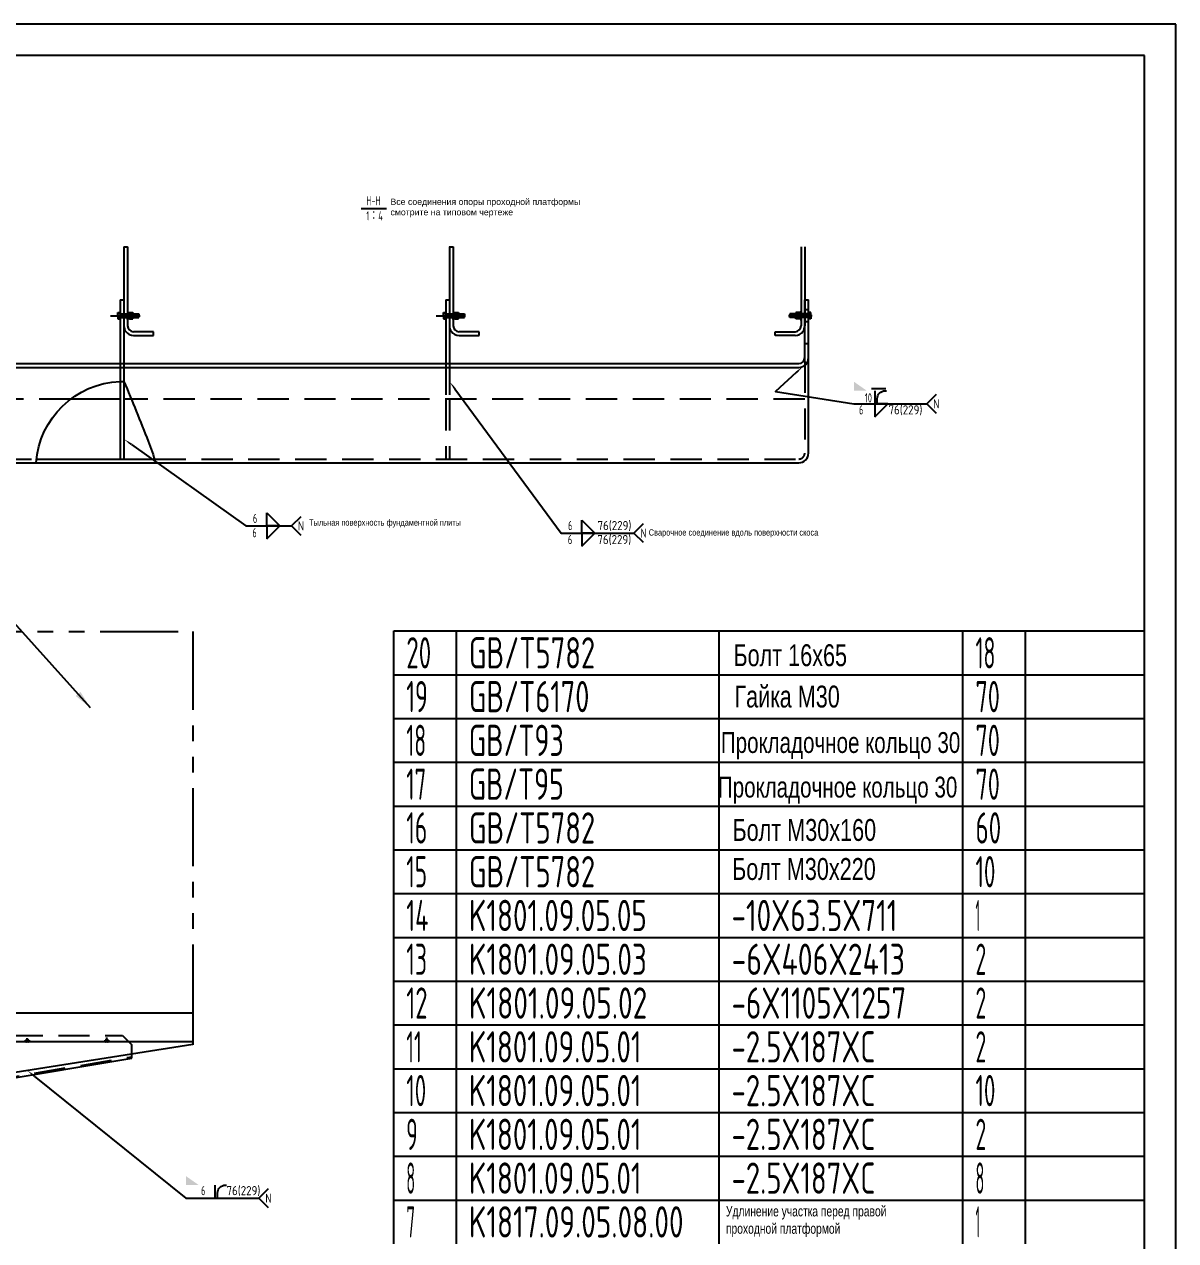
# Model space of a CAD drawing. Header units: millimetres. Extents: x 0 to 25200, y -685 to 17820.
# Drawn here: x 14156 to 25200, y 6150 to 17820 of the extents above; entities that cross this region are included whole.
import ezdxf
from ezdxf.enums import TextEntityAlignment as Align

# ---------------------------------------------------------------- set-up
doc = ezdxf.new("R2010")
doc.units = ezdxf.units.MM
doc.header["$LTSCALE"] = 600
for name, pattern in [('F', [0.75, 0.5, -0.25]), ('G', [2, 1.25, -0.25, 0.25, -0.25]), ('K', [2.5, 1.25, -0.25, 0.25, -0.25, 0.25, -0.25])]:
    doc.linetypes.add(name, pattern=pattern)
for name, color, linetype in [('01', 7, 'Continuous'), ('02', 1, 'Continuous'), ('04', 2, 'F'), ('05', 4, 'G'), ('07', 6, 'K'), ('11', 3, 'Continuous'), ('13', 3, 'Continuous')]:
    doc.layers.add(name, color=color, linetype=linetype)
doc.styles.get("Standard").update_dxf_attribs({"font": 'isocp', "width": 0.707, "bigfont": 'intecad.shx'})
doc.dimstyles.new('INTE', dxfattribs={"dimscale": 60, "dimtxt": 3.5, "dimasz": 3, "dimexe": 3, "dimexo": 0, "dimgap": 1, "dimtad": 1, "dimdec": 3, "dimdsep": 46, "dimtxsty": 'Standard', "dimcen": 0, "dimclrd": 1, "dimclre": 1, "dimclrt": 3, "dimaunit": 1, "dimadec": 0, "dimazin": 0, "dimtfac": 1, "dimtmove": 0, "dimatfit": 0, "dimfxl": 1, "dimarcsym": 0})

# ---------------------------------------------------------------- blocks, each defined once
blk = doc.blocks.new('*U2')
at = {"layer": '01'}
for p, q in [((-10.8, 0), (-10.8, 10)), ((-10.8, 10), (0, 10)), ((-10.8, 6), (0, 6)), ((0, 10), (0, 0)), ((0, -10), (0, 0)), ((-10.8, 0), (-10.8, -10)), ((-10.8, -6), (0, -6)), ((-10.8, -10), (0, -10))]:
    blk.add_line(p, q, dxfattribs=at)
at = {"layer": '05'}
blk.add_line((-11.9, 0), (1.1, 0), dxfattribs=at)
blk = doc.blocks.new('*U8', base_point=(-7042, 378))
at = {"ltscale": 1.2}
for p, q in [((-10614, 1267), (-8201, 1267)), ((-10614, 1267), (-10614, 861)), ((-10614, 861), (-8201, 1242)), ((-8201, 1267), (-8201, 1242))]:
    blk.add_line(p, q, dxfattribs=at)
blk = doc.blocks.new('*U40')
at = {"layer": '01'}
for points in [[(415, 292), (25, 292)], [(415, 5), (415, 292)]]:
    blk.add_lwpolyline(points, dxfattribs=at)
at = {"layer": '02'}
for points in [[(420, 297), (0, 297)], [(420, 0), (420, 297)]]:
    blk.add_lwpolyline(points, dxfattribs=at)
blk = doc.blocks.new('*U49')
at = {"layer": '01'}
for p, q in [((0, -420), (0, 0)), ((7200, -420), (7200, 0))]:
    blk.add_line(p, q, dxfattribs=at)
at = {"layer": '02'}
for p, q in [((0, 0), (600, 0)), ((600, -420), (600, 0)), ((600, 0), (3120, 0)), ((3120, -420), (3120, 0)), ((3120, 0), (5460, 0)), ((5460, -420), (5460, 0)), ((5460, 0), (6060, 0)), ((6060, -420), (6060, 0)), ((6060, 0), (7200, 0))]:
    blk.add_line(p, q, dxfattribs=at)
blk = doc.blocks.new('*U50')
at = {"layer": '01'}
for p, q in [((0, -420), (0, 0)), ((7200, -420), (7200, 0))]:
    blk.add_line(p, q, dxfattribs=at)
at = {"layer": '02'}
for p, q in [((0, 0), (600, 0)), ((600, -420), (600, 0)), ((600, 0), (3120, 0)), ((3120, -420), (3120, 0)), ((3120, 0), (5460, 0)), ((5460, -420), (5460, 0)), ((5460, 0), (6060, 0)), ((6060, -420), (6060, 0)), ((6060, 0), (7200, 0))]:
    blk.add_line(p, q, dxfattribs=at)
blk = doc.blocks.new('*U51')
at = {"layer": '01'}
for p, q in [((0, -420), (0, 0)), ((7200, -420), (7200, 0))]:
    blk.add_line(p, q, dxfattribs=at)
at = {"layer": '02'}
for p, q in [((0, 0), (600, 0)), ((600, -420), (600, 0)), ((600, 0), (3120, 0)), ((3120, -420), (3120, 0)), ((3120, 0), (5460, 0)), ((5460, -420), (5460, 0)), ((5460, 0), (6060, 0)), ((6060, -420), (6060, 0)), ((6060, 0), (7200, 0))]:
    blk.add_line(p, q, dxfattribs=at)
blk = doc.blocks.new('*U52')
at = {"layer": '01'}
for p, q in [((0, -420), (0, 0)), ((7200, -420), (7200, 0))]:
    blk.add_line(p, q, dxfattribs=at)
at = {"layer": '02'}
for p, q in [((0, 0), (600, 0)), ((600, -420), (600, 0)), ((600, 0), (3120, 0)), ((3120, -420), (3120, 0)), ((3120, 0), (5460, 0)), ((5460, -420), (5460, 0)), ((5460, 0), (6060, 0)), ((6060, -420), (6060, 0)), ((6060, 0), (7200, 0))]:
    blk.add_line(p, q, dxfattribs=at)
blk = doc.blocks.new('*U53')
at = {"layer": '01'}
for p, q in [((0, -420), (0, 0)), ((7200, -420), (7200, 0))]:
    blk.add_line(p, q, dxfattribs=at)
at = {"layer": '02'}
for p, q in [((0, 0), (600, 0)), ((600, -420), (600, 0)), ((600, 0), (3120, 0)), ((3120, -420), (3120, 0)), ((3120, 0), (5460, 0)), ((5460, -420), (5460, 0)), ((5460, 0), (6060, 0)), ((6060, -420), (6060, 0)), ((6060, 0), (7200, 0))]:
    blk.add_line(p, q, dxfattribs=at)
blk = doc.blocks.new('*U54')
at = {"layer": '01'}
for p, q in [((0, -420), (0, 0)), ((7200, -420), (7200, 0))]:
    blk.add_line(p, q, dxfattribs=at)
at = {"layer": '02'}
for p, q in [((0, 0), (600, 0)), ((600, -420), (600, 0)), ((600, 0), (3120, 0)), ((3120, -420), (3120, 0)), ((3120, 0), (5460, 0)), ((5460, -420), (5460, 0)), ((5460, 0), (6060, 0)), ((6060, -420), (6060, 0)), ((6060, 0), (7200, 0))]:
    blk.add_line(p, q, dxfattribs=at)
blk = doc.blocks.new('*U55')
at = {"layer": '01'}
for p, q in [((0, -420), (0, 0)), ((7200, -420), (7200, 0))]:
    blk.add_line(p, q, dxfattribs=at)
at = {"layer": '02'}
for p, q in [((0, 0), (600, 0)), ((600, -420), (600, 0)), ((600, 0), (3120, 0)), ((3120, -420), (3120, 0)), ((3120, 0), (5460, 0)), ((5460, -420), (5460, 0)), ((5460, 0), (6060, 0)), ((6060, -420), (6060, 0)), ((6060, 0), (7200, 0))]:
    blk.add_line(p, q, dxfattribs=at)
blk = doc.blocks.new('*U56')
at = {"layer": '01'}
for p, q in [((0, -420), (0, 0)), ((7200, -420), (7200, 0))]:
    blk.add_line(p, q, dxfattribs=at)
at = {"layer": '02'}
for p, q in [((0, 0), (600, 0)), ((600, -420), (600, 0)), ((600, 0), (3120, 0)), ((3120, -420), (3120, 0)), ((3120, 0), (5460, 0)), ((5460, -420), (5460, 0)), ((5460, 0), (6060, 0)), ((6060, -420), (6060, 0)), ((6060, 0), (7200, 0))]:
    blk.add_line(p, q, dxfattribs=at)
blk = doc.blocks.new('*U57')
at = {"layer": '01'}
for p, q in [((0, -420), (0, 0)), ((7200, -420), (7200, 0))]:
    blk.add_line(p, q, dxfattribs=at)
at = {"layer": '02'}
for p, q in [((0, 0), (600, 0)), ((600, -420), (600, 0)), ((600, 0), (3120, 0)), ((3120, -420), (3120, 0)), ((3120, 0), (5460, 0)), ((5460, -420), (5460, 0)), ((5460, 0), (6060, 0)), ((6060, -420), (6060, 0)), ((6060, 0), (7200, 0))]:
    blk.add_line(p, q, dxfattribs=at)
blk = doc.blocks.new('*U58')
at = {"layer": '01'}
for p, q in [((0, -420), (0, 0)), ((7200, -420), (7200, 0))]:
    blk.add_line(p, q, dxfattribs=at)
at = {"layer": '02'}
for p, q in [((0, 0), (600, 0)), ((600, -420), (600, 0)), ((600, 0), (3120, 0)), ((3120, -420), (3120, 0)), ((3120, 0), (5460, 0)), ((5460, -420), (5460, 0)), ((5460, 0), (6060, 0)), ((6060, -420), (6060, 0)), ((6060, 0), (7200, 0))]:
    blk.add_line(p, q, dxfattribs=at)
blk = doc.blocks.new('*U59')
at = {"layer": '01'}
for p, q in [((0, -420), (0, 0)), ((7200, -420), (7200, 0))]:
    blk.add_line(p, q, dxfattribs=at)
at = {"layer": '02'}
for p, q in [((0, 0), (600, 0)), ((600, -420), (600, 0)), ((600, 0), (3120, 0)), ((3120, -420), (3120, 0)), ((3120, 0), (5460, 0)), ((5460, -420), (5460, 0)), ((5460, 0), (6060, 0)), ((6060, -420), (6060, 0)), ((6060, 0), (7200, 0))]:
    blk.add_line(p, q, dxfattribs=at)
blk = doc.blocks.new('*U60')
at = {"layer": '01'}
for p, q in [((0, -420), (0, 0)), ((7200, -420), (7200, 0))]:
    blk.add_line(p, q, dxfattribs=at)
at = {"layer": '02'}
for p, q in [((0, 0), (600, 0)), ((600, -420), (600, 0)), ((600, 0), (3120, 0)), ((3120, -420), (3120, 0)), ((3120, 0), (5460, 0)), ((5460, -420), (5460, 0)), ((5460, 0), (6060, 0)), ((6060, -420), (6060, 0)), ((6060, 0), (7200, 0))]:
    blk.add_line(p, q, dxfattribs=at)
blk = doc.blocks.new('*U61')
at = {"layer": '01'}
for p, q in [((0, -420), (0, 0)), ((7200, -420), (7200, 0))]:
    blk.add_line(p, q, dxfattribs=at)
at = {"layer": '02'}
for p, q in [((0, 0), (600, 0)), ((600, -420), (600, 0)), ((600, 0), (3120, 0)), ((3120, -420), (3120, 0)), ((3120, 0), (5460, 0)), ((5460, -420), (5460, 0)), ((5460, 0), (6060, 0)), ((6060, -420), (6060, 0)), ((6060, 0), (7200, 0))]:
    blk.add_line(p, q, dxfattribs=at)
blk = doc.blocks.new('*U62')
at = {"layer": '01'}
for p, q in [((0, -420), (0, 0)), ((0, 0), (600, 0)), ((600, 0), (3120, 0)), ((3120, 0), (5460, 0)), ((5460, 0), (6060, 0)), ((6060, 0), (7200, 0)), ((7200, -420), (7200, 0))]:
    blk.add_line(p, q, dxfattribs=at)
at = {"layer": '02'}
for p, q in [((600, -420), (600, 0)), ((3120, -420), (3120, 0)), ((5460, -420), (5460, 0)), ((6060, -420), (6060, 0))]:
    blk.add_line(p, q, dxfattribs=at)

msp = doc.modelspace()

# ---------------------------------------------------------------- linework, layer by layer
for p, q in [((15187.4621, 7901.5735), (15187.4621, 8029.5297)), ((13365.4621, 7596.5735), (15187.4621, 7901.5735))]:
    msp.add_line(p, q)
at = {"layer": '01', "color": 7, "linetype": 'Continuous'}
for p, q in [((15111.2316, 15685.8501), (15111.2316, 14928.1841)), ((15147.2316, 15685.8501), (15147.2316, 14928.1841)), ((18234.2316, 15685.8501), (18234.2316, 14928.1841)), ((18270.2316, 15685.8501), (18270.2316, 14928.1841)), ((21606.2316, 15685.8501), (21606.2316, 14928.1841)), ((21642.2316, 15685.8501), (21642.2316, 14928.1841)), ((15075.2316, 15176.4201), (15075.2316, 14564.9211)), ((15075.2316, 15176.4201), (15111.2316, 15176.4201)), ((15111.2316, 15176.4201), (15111.2316, 14564.9211)), ((18198.2316, 15176.4201), (18198.2316, 14564.9211)), ((18198.2316, 15176.4201), (18234.2316, 15176.4201)), ((18234.2316, 15176.4201), (18234.2316, 14564.9211)), ((15130.7469, 14871.1841), (15129.2316, 14871.1841)), ((15396.2316, 14871.1841), (15204.2316, 14871.1841)), ((15204.2316, 14835.1841), (15396.2316, 14835.1841)), ((15396.2316, 14835.1841), (15396.2316, 14871.1841)), ((18253.7469, 14871.1841), (18252.2316, 14871.1841)), ((18519.2316, 14871.1841), (18327.2316, 14871.1841)), ((18327.2316, 14835.1841), (18519.2316, 14835.1841)), ((18519.2316, 14835.1841), (18519.2316, 14871.1841)), ((21357.2316, 14871.1841), (21549.2316, 14871.1841)), ((21357.2316, 14835.1841), (21357.2316, 14871.1841)), ((21549.2316, 14835.1841), (21357.2316, 14835.1841)), ((21622.7162, 14871.1841), (21624.2316, 14871.1841)), ((21678.1319, 14755.9759), (21642.2316, 14755.9759)), ((12123.2316, 14528.4201), (15111.2316, 14528.4201)), ((15111.2316, 14528.4201), (21585.2316, 14528.4201)), ((15111.2316, 14528.4201), (21585.2316, 14528.4201)), ((15075.2316, 14393.6706), (15075.2316, 14222.4201)), ((15111.2316, 14393.6706), (15111.2316, 14222.4201)), ((15075.2316, 14222.4201), (14597.5754, 14222.4201)), ((15075.2316, 14222.4201), (15075.2316, 13649.4201)), ((15111.2316, 14222.4201), (15111.2316, 13649.4201)), ((15182.73, 14222.4201), (15111.2316, 14222.4201)), ((14272.5252, 13649.4201), (15404.6412, 13649.4201)), ((14190.9621, 8057.0735), (14177.9621, 8057.0735))]:
    msp.add_line(p, q, dxfattribs=at)
at = {"layer": '01'}
for p, q in [((21642.2316, 14585.4201), (21642.2316, 15176.4201)), ((21642.2316, 15176.4201), (21678.2316, 15176.4201)), ((21677.8813, 13698.3566), (21678.2316, 15176.4201)), ((15147.2316, 15060.1841), (15147.2316, 15024.1841)), ((15154.7316, 15060.1841), (15147.2316, 15060.1841)), ((15154.7316, 15024.1841), (15154.7316, 15060.1841)), ((18270.2316, 15060.1841), (18270.2316, 15024.1841)), ((18277.7316, 15060.1841), (18270.2316, 15060.1841)), ((18277.7316, 15024.1841), (18277.7316, 15060.1841)), ((21598.6955, 15060.1841), (21606.1955, 15060.1841)), ((21598.6955, 15024.1841), (21598.6955, 15060.1841)), ((21606.1955, 15060.1841), (21606.1955, 15024.1841)), ((15052.7316, 15054.2291), (15075.2316, 15054.2291)), ((15052.7316, 15024.1841), (15052.7316, 15054.2291)), ((15075.2316, 15042.1841), (15052.7316, 15042.1841)), ((15052.7316, 15024.1841), (15052.7316, 14994.1391)), ((15075.2316, 15006.1841), (15052.7316, 15006.1841)), ((15052.7316, 14994.1391), (15075.2316, 14994.1391)), ((15075.2316, 15054.2291), (15075.2316, 15024.1841)), ((15075.2316, 15042.1841), (15255.2316, 15042.1841)), ((15075.2316, 14994.1391), (15075.2316, 15024.1841)), ((15075.2316, 15006.1841), (15255.2316, 15006.1841)), ((15120.2243, 15042.1841), (15120.2243, 15024.1841)), ((15120.2243, 15006.1841), (15120.2243, 15024.1841)), ((15154.7316, 15044.4341), (15147.2316, 15044.4341)), ((15147.2316, 14988.1841), (15147.2316, 15024.1841)), ((15154.7316, 15003.9341), (15147.2316, 15003.9341)), ((15154.7316, 14988.1841), (15147.2316, 14988.1841)), ((15164.0316, 15051.7841), (15154.7316, 15051.7841)), ((15154.7316, 15051.7841), (15154.7316, 15024.1841)), ((15154.7316, 15024.1841), (15164.0316, 15029.5535)), ((15164.0316, 15024.1841), (15154.7316, 15018.8148)), ((15154.7316, 14996.5841), (15154.7316, 15024.1841)), ((15154.7316, 15024.1841), (15154.7316, 14988.1841)), ((15164.0316, 14996.5841), (15154.7316, 14996.5841)), ((15164.0316, 15054.2291), (15196.4316, 15054.2291)), ((15164.0316, 15024.1841), (15164.0316, 15054.2291)), ((15164.0316, 15024.1841), (15164.0316, 15051.7841)), ((15164.0316, 15042.1841), (15196.4316, 15042.1841)), ((15164.0316, 15024.1841), (15164.0316, 14994.1391)), ((15164.0316, 15024.1841), (15164.0316, 14996.5841)), ((15164.0316, 15006.1841), (15196.4316, 15006.1841)), ((15164.0316, 14994.1391), (15196.4316, 14994.1391)), ((15196.4316, 15054.2291), (15196.4316, 15024.1841)), ((15196.4316, 14994.1391), (15196.4316, 15024.1841)), ((15255.2316, 15042.1841), (15255.2316, 15024.1841)), ((15255.2316, 15006.1841), (15255.2316, 15024.1841)), ((18175.7316, 15054.2291), (18198.2316, 15054.2291)), ((18175.7316, 15024.1841), (18175.7316, 15054.2291)), ((18198.2316, 15042.1841), (18175.7316, 15042.1841)), ((18175.7316, 15024.1841), (18175.7316, 14994.1391)), ((18198.2316, 15006.1841), (18175.7316, 15006.1841)), ((18175.7316, 14994.1391), (18198.2316, 14994.1391)), ((18198.2316, 15054.2291), (18198.2316, 15024.1841)), ((18198.2316, 15042.1841), (18378.2316, 15042.1841)), ((18198.2316, 14994.1391), (18198.2316, 15024.1841)), ((18198.2316, 15006.1841), (18378.2316, 15006.1841)), ((18243.2243, 15042.1841), (18243.2243, 15024.1841)), ((18243.2243, 15006.1841), (18243.2243, 15024.1841)), ((18277.7316, 15044.4341), (18270.2316, 15044.4341)), ((18270.2316, 14988.1841), (18270.2316, 15024.1841)), ((18277.7316, 15003.9341), (18270.2316, 15003.9341)), ((18277.7316, 14988.1841), (18270.2316, 14988.1841)), ((18287.0316, 15051.7841), (18277.7316, 15051.7841)), ((18277.7316, 15051.7841), (18277.7316, 15024.1841)), ((18277.7316, 15024.1841), (18287.0316, 15029.5535)), ((18287.0316, 15024.1841), (18277.7316, 15018.8148)), ((18277.7316, 14996.5841), (18277.7316, 15024.1841)), ((18277.7316, 15024.1841), (18277.7316, 14988.1841)), ((18287.0316, 14996.5841), (18277.7316, 14996.5841)), ((18287.0316, 15054.2291), (18319.4316, 15054.2291)), ((18287.0316, 15024.1841), (18287.0316, 15054.2291)), ((18287.0316, 15024.1841), (18287.0316, 15051.7841)), ((18287.0316, 15042.1841), (18319.4316, 15042.1841)), ((18287.0316, 15024.1841), (18287.0316, 14994.1391)), ((18287.0316, 15024.1841), (18287.0316, 14996.5841)), ((18287.0316, 15006.1841), (18319.4316, 15006.1841)), ((18287.0316, 14994.1391), (18319.4316, 14994.1391)), ((18319.4316, 15054.2291), (18319.4316, 15024.1841)), ((18319.4316, 14994.1391), (18319.4316, 15024.1841)), ((18378.2316, 15042.1841), (18378.2316, 15024.1841)), ((18378.2316, 15006.1841), (18378.2316, 15024.1841)), ((21498.1955, 15042.1841), (21498.1955, 15024.1841)), ((21678.1955, 15042.1841), (21498.1955, 15042.1841)), ((21498.1955, 15006.1841), (21498.1955, 15024.1841)), ((21678.1955, 15006.1841), (21498.1955, 15006.1841)), ((21589.3955, 15054.2291), (21556.9955, 15054.2291)), ((21556.9955, 15054.2291), (21556.9955, 15024.1841)), ((21589.3955, 15042.1841), (21556.9955, 15042.1841)), ((21556.9955, 14994.1391), (21556.9955, 15024.1841)), ((21589.3955, 15006.1841), (21556.9955, 15006.1841)), ((21589.3955, 14994.1391), (21556.9955, 14994.1391)), ((21589.3955, 15024.1841), (21589.3955, 15054.2291)), ((21589.3955, 15024.1841), (21589.3955, 15051.7841)), ((21589.3955, 15051.7841), (21598.6955, 15051.7841)), ((21598.6955, 15024.1841), (21589.3955, 15029.5535)), ((21589.3955, 15024.1841), (21589.3955, 14994.1391)), ((21589.3955, 15024.1841), (21589.3955, 14996.5841)), ((21589.3955, 15024.1841), (21598.6955, 15018.8148)), ((21589.3955, 14996.5841), (21598.6955, 14996.5841)), ((21598.6955, 15051.7841), (21598.6955, 15024.1841)), ((21598.6955, 15044.4341), (21606.1955, 15044.4341)), ((21598.6955, 14996.5841), (21598.6955, 15024.1841)), ((21598.6955, 15024.1841), (21598.6955, 14988.1841)), ((21598.6955, 15003.9341), (21606.1955, 15003.9341)), ((21598.6955, 14988.1841), (21606.1955, 14988.1841)), ((21606.1955, 14988.1841), (21606.1955, 15024.1841)), ((21633.2027, 15042.1841), (21633.2027, 15024.1841)), ((21633.2027, 15006.1841), (21633.2027, 15024.1841)), ((21678.1955, 15054.2291), (21678.1955, 15024.1841)), ((21700.6955, 15054.2291), (21678.1955, 15054.2291)), ((21678.1955, 15042.1841), (21700.6955, 15042.1841)), ((21678.1955, 14994.1391), (21678.1955, 15024.1841)), ((21678.1955, 15006.1841), (21700.6955, 15006.1841)), ((21700.6955, 14994.1391), (21678.1955, 14994.1391)), ((21700.6955, 15024.1841), (21700.6955, 15054.2291)), ((21700.6955, 15024.1841), (21700.6955, 14994.1391)), ((12123.2316, 14564.9211), (15111.2316, 14564.9211)), ((12123.2316, 14528.4201), (15075.2316, 14528.4201)), ((15111.2316, 14564.9211), (21585.2316, 14564.9211)), ((22420.419, 14324.2533), (22282.919, 14324.2533)), ((22312.919, 14304.2533), (22312.919, 14179.2533)), ((12123.2316, 13613.4201), (21585.2316, 13613.4201)), ((13365.4621, 8335.0672), (15771.0886, 8335.0672)), ((15771.0886, 8335.0672), (15771.0886, 8030.0672)), ((15984.1551, 6682.5879), (15984.1551, 6557.5879))]:
    msp.add_line(p, q, dxfattribs=at)
for points in [[(22337.919, 14179.2533), (22337.919, 14229.2533, -0.4142135624), (22412.919, 14304.2533), (22425.419, 14304.2533)], [(16009.1551, 6557.5879), (16009.1551, 6607.5879, -0.4142135624), (16084.1551, 6682.5879), (16096.6551, 6682.5879)]]:
    msp.add_lwpolyline(points, format="xyb", dxfattribs=at)
for points in [[(22312.919, 14054.2533), (22437.919, 14179.2533), (22312.919, 14179.2533)], [(16481.0335, 13132.8145), (16606.0335, 13007.8145), (16481.0335, 13007.8145)], [(16481.0335, 12882.8145), (16606.0335, 13007.8145), (16481.0335, 13007.8145)], [(19504.1428, 13063.5183), (19629.1428, 12938.5183), (19504.1428, 12938.5183)], [(19504.1428, 12813.5183), (19629.1428, 12938.5183), (19504.1428, 12938.5183)]]:
    msp.add_lwpolyline(points, close=True, dxfattribs=at)
at = {"layer": '01', "color": 7, "linetype": 'Continuous'}
for centre, radius, start, end in [((15204.2316, 14928.1841), 93, 180, 216.24932088), ((15204.2316, 14928.1841), 93, 216.24932088, 270), ((15204.2316, 14928.1841), 57, 180, 270), ((18327.2316, 14928.1841), 93, 180, 216.24932088), ((18327.2316, 14928.1841), 93, 216.24932088, 270), ((18327.2316, 14928.1841), 57, 180, 270), ((21549.2316, 14928.1841), 57, 270, 0), ((21549.2316, 14928.1841), 93, 270, 323.75067912), ((21549.2316, 14928.1841), 93, 323.75067912, 0)]:
    msp.add_arc(centre, radius, start, end, dxfattribs=at)
at = {"layer": '01'}
for centre, radius, start, end in [((21584.3709, 14622.2776), 93.8614, 270.52540256, 359.78237366), ((21585.2316, 14621.9211), 57, 270, 0), ((21585.2316, 13706.4201), 93, 270, 0)]:
    msp.add_arc(centre, radius, start, end, dxfattribs=at)
for points in [[(22112.919, 14391.7533), (22237.919, 14304.2533), (22112.919, 14179.2533), (22112.919, 14304.2533)], [(15705.6716, 6770.0879), (15830.6716, 6682.5879), (15705.6716, 6557.5879), (15705.6716, 6682.5879)]]:
    msp.add_solid(points, dxfattribs=at)
at = {"layer": '02'}
for p, q in [((17387.0688, 16051.88), (17631.0072, 16051.88)), ((15147.2316, 15038.5841), (15120.2243, 15038.5841)), ((15147.2316, 15009.7841), (15120.2243, 15009.7841)), ((15255.2316, 15038.5841), (15196.4316, 15038.5841)), ((15255.2316, 15009.7841), (15196.4316, 15009.7841)), ((18270.2316, 15038.5841), (18243.2243, 15038.5841)), ((18270.2316, 15009.7841), (18243.2243, 15009.7841)), ((18378.2316, 15038.5841), (18319.4316, 15038.5841)), ((18378.2316, 15009.7841), (18319.4316, 15009.7841)), ((21498.1955, 15038.5841), (21556.9955, 15038.5841)), ((21498.1955, 15009.7841), (21556.9955, 15009.7841)), ((21606.1955, 15038.5841), (21633.2027, 15038.5841)), ((21606.1955, 15009.7841), (21633.2027, 15009.7841))]:
    msp.add_line(p, q, dxfattribs=at)
for points in [[(15111.2316, 15685.8501), (15112.8172, 15686.4696), (15114.214, 15686.7558), (15115.4437, 15686.7804), (15116.5284, 15686.6151), (15117.4901, 15686.3318), (15118.3507, 15686.002), (15119.1322, 15685.6976), (15119.8566, 15685.4901), (15120.5428, 15685.4332), (15121.1983, 15685.507), (15121.8275, 15685.6737), (15122.4347, 15685.8951), (15123.0243, 15686.1335), (15123.6007, 15686.3508), (15124.1683, 15686.509), (15124.7316, 15686.5701), (15125.2941, 15686.5083), (15125.8566, 15686.3451), (15126.4191, 15686.1145), (15126.9816, 15685.8501), (15127.5441, 15685.5858), (15128.1066, 15685.3551), (15128.6691, 15685.192), (15129.2316, 15685.1301), (15129.7941, 15685.192), (15130.3566, 15685.3551), (15130.9191, 15685.5858), (15131.4816, 15685.8501), (15132.0441, 15686.1145), (15132.6066, 15686.3451), (15133.1691, 15686.5083), (15133.7316, 15686.5701), (15134.2948, 15686.509), (15134.8624, 15686.3508), (15135.4388, 15686.1335), (15136.0284, 15685.8951), (15136.6356, 15685.6737), (15137.2648, 15685.507), (15137.9203, 15685.4332), (15138.6066, 15685.4901), (15139.3309, 15685.6976), (15140.1124, 15686.002), (15140.973, 15686.3318), (15141.9347, 15686.6151), (15143.0194, 15686.7804), (15144.2491, 15686.7558), (15145.6459, 15686.4696), (15147.2316, 15685.8501)], [(18234.2316, 15685.8501), (18235.8172, 15686.4696), (18237.214, 15686.7558), (18238.4437, 15686.7804), (18239.5284, 15686.6151), (18240.4901, 15686.3318), (18241.3507, 15686.002), (18242.1322, 15685.6976), (18242.8566, 15685.4901), (18243.5428, 15685.4332), (18244.1983, 15685.507), (18244.8275, 15685.6737), (18245.4347, 15685.8951), (18246.0243, 15686.1335), (18246.6007, 15686.3508), (18247.1683, 15686.509), (18247.7316, 15686.5701), (18248.2941, 15686.5083), (18248.8566, 15686.3451), (18249.4191, 15686.1145), (18249.9816, 15685.8501), (18250.5441, 15685.5858), (18251.1066, 15685.3551), (18251.6691, 15685.192), (18252.2316, 15685.1301), (18252.7941, 15685.192), (18253.3566, 15685.3551), (18253.9191, 15685.5858), (18254.4816, 15685.8501), (18255.0441, 15686.1145), (18255.6066, 15686.3451), (18256.1691, 15686.5083), (18256.7316, 15686.5701), (18257.2948, 15686.509), (18257.8624, 15686.3508), (18258.4388, 15686.1335), (18259.0284, 15685.8951), (18259.6356, 15685.6737), (18260.2648, 15685.507), (18260.9203, 15685.4332), (18261.6066, 15685.4901), (18262.3309, 15685.6976), (18263.1124, 15686.002), (18263.973, 15686.3318), (18264.9347, 15686.6151), (18266.0194, 15686.7804), (18267.2491, 15686.7558), (18268.6459, 15686.4696), (18270.2316, 15685.8501)], [(21560.2943, 14478.7393), (21361.6266, 14297.7969), (22112.919, 14179.2533), (22812.919, 14179.2533)], [(15075.2316, 14393.6706), (15076.8172, 14394.2901), (15078.214, 14394.5762), (15079.4437, 14394.6008), (15080.5284, 14394.4356), (15081.4901, 14394.1522), (15082.3507, 14393.8225), (15083.1322, 14393.518), (15083.8566, 14393.3106), (15084.5428, 14393.2537), (15085.1983, 14393.3275), (15085.8275, 14393.4941), (15086.4347, 14393.7156), (15087.0243, 14393.954), (15087.6007, 14394.1712), (15088.1683, 14394.3294), (15088.7316, 14394.3906), (15089.2941, 14394.3287), (15089.8566, 14394.1656), (15090.4191, 14393.935), (15090.9816, 14393.6706), (15091.5441, 14393.4062), (15092.1066, 14393.1756), (15092.6691, 14393.0125), (15093.2316, 14392.9506), (15093.7941, 14393.0125), (15094.3566, 14393.1756), (15094.9191, 14393.4062), (15095.4816, 14393.6706), (15096.0441, 14393.935), (15096.6066, 14394.1656), (15097.1691, 14394.3287), (15097.7316, 14394.3906), (15098.2948, 14394.3294), (15098.8624, 14394.1712), (15099.4388, 14393.954), (15100.0284, 14393.7156), (15100.6356, 14393.4941), (15101.2648, 14393.3275), (15101.9203, 14393.2537), (15102.6066, 14393.3106), (15103.3309, 14393.518), (15104.1124, 14393.8225), (15104.973, 14394.1522), (15105.9347, 14394.4356), (15107.0194, 14394.6008), (15108.2491, 14394.5762), (15109.6459, 14394.2901), (15111.2316, 14393.6706)], [(18286.064, 14323.1749), (19304.1428, 12938.5183), (20004.1428, 12938.5183)], [(22901.3073, 14267.6417), (22812.919, 14179.2533), (22901.3073, 14090.865)], [(15182.5177, 13789.7127), (16281.0335, 13007.8145), (16718.5335, 13007.8145)], [(16806.9219, 13096.2028), (16718.5335, 13007.8145), (16806.9219, 12919.4261)], [(20092.5312, 13026.9066), (20004.1428, 12938.5183), (20092.5312, 12850.1299)], [(14251.1862, 7729.922), (15705.6716, 6557.5879), (16405.6716, 6557.5879)], [(16494.06, 6645.9762), (16405.6716, 6557.5879), (16494.06, 6469.1995)]]:
    msp.add_lwpolyline(points, dxfattribs=at)
for points, format in [([(21624.9846, 14537.658, 0, 20, 0), (21560.2943, 14478.7393, 20, 20, 0)], "xyseb"), ([(14269.0633, 13613.4201, -0.3819277965), (15075.2316, 14393.6706)], "xyb"), ([(15111.2316, 14393.6706, -0.0068615572), (15344.5037, 13819.4807, -0.0195091785), (15415.8123, 13613.4201, -0.9429444873)], "xyb"), ([(18234.2316, 14393.6706, 0, 20, 0), (18286.064, 14323.1749, 20, 20, 0)], "xyseb"), ([(15111.2316, 13840.4526, 0, 20, 0), (15182.5177, 13789.7127, 20, 20, 0)], "xyseb"), ([(14183.0604, 7784.8322, 0, 20, 0), (14251.1862, 7729.922, 20, 20, 0)], "xyseb")]:
    msp.add_lwpolyline(points, format=format, dxfattribs=at)
at = {"layer": '04', "color": 2, "linetype": 'F'}
for p, q in [((21678.209, 15081.1841), (21642.2316, 15081.1841)), ((21678.182, 14967.1841), (21642.2316, 14967.1841)), ((15075.2316, 14564.9211), (15075.2316, 14393.6706)), ((15111.2316, 14564.9211), (15111.2316, 14393.6706)), ((18198.2316, 14564.9211), (18198.2316, 14222.4201)), ((18234.2316, 14564.9211), (18234.2316, 14222.4201)), ((21642.2316, 14585.4201), (21642.2316, 13706.4201)), ((14597.5754, 14222.4201), (12069.2316, 14222.4201)), ((21642.2316, 14222.4201), (15182.73, 14222.4201)), ((18198.2316, 14222.4201), (18198.2316, 13649.4201)), ((18234.2316, 14222.4201), (18234.2316, 13649.4201)), ((12123.2316, 13649.4201), (14272.5252, 13649.4201)), ((15404.6412, 13649.4201), (21585.2316, 13649.4201)), ((14032.4621, 8117.5735), (15098.4621, 8117.5735)), ((14159.1805, 8066.5735), (14211.5236, 8066.5735)), ((14190.9621, 8076.0735), (14177.9621, 8076.0735)), ((14184.4621, 8054.7098), (14184.4621, 8092.7828)), ((14921.992, 8066.5735), (14971.4841, 8066.5735)), ((14952.9621, 8076.0735), (14939.9621, 8076.0735)), ((14952.9621, 8057.0735), (14939.9621, 8057.0735)), ((14946.4621, 8052.0947), (14946.4621, 8098.6719)), ((15098.4621, 8117.5735), (15187.4621, 8029.5297)), ((13365.4621, 7608.7405), (15187.4621, 7913.7405)), ((14924.7655, 7857.5985), (14922.7843, 7869.4338)), ((14423.737, 7773.7271), (14421.7557, 7785.5624))]:
    msp.add_line(p, q, dxfattribs=at)
for centre, radius, start, end in [((21585.2316, 13706.4201), 57, 270, 0), ((14177.9621, 8066.5735), 9.5, 90, 270), ((14190.9621, 8066.5735), 9.5, 270, 90), ((14939.9621, 8066.5735), 9.5, 90, 270), ((14952.9621, 8066.5735), 9.5, 270, 90)]:
    msp.add_arc(centre, radius, start, end, dxfattribs=at)
at = {"layer": '05'}
for p, q in [((14983.5932, 15024.1841), (15183.047, 15024.1841)), ((15043.5366, 15024.1841), (15265.8782, 15024.1841)), ((15049.9072, 15024.1841), (15202.8928, 15024.1841)), ((15160.888, 15024.1841), (15141.7968, 15024.1841)), ((15170.3216, 15024.1841), (15148.4445, 15024.1841)), ((15160.8765, 15024.1841), (15199.5866, 15024.1841)), ((18106.5932, 15024.1841), (18306.047, 15024.1841)), ((18166.5366, 15024.1841), (18388.8782, 15024.1841)), ((18172.9072, 15024.1841), (18325.8928, 15024.1841)), ((18283.888, 15024.1841), (18264.7968, 15024.1841)), ((18293.3216, 15024.1841), (18271.4445, 15024.1841)), ((18283.8765, 15024.1841), (18322.5866, 15024.1841)), ((21709.8905, 15024.1841), (21487.5488, 15024.1841)), ((21703.5198, 15024.1841), (21550.5342, 15024.1841)), ((21592.5505, 15024.1841), (21553.8404, 15024.1841)), ((21583.1054, 15024.1841), (21604.9825, 15024.1841)), ((21592.5391, 15024.1841), (21611.6303, 15024.1841))]:
    msp.add_line(p, q, dxfattribs=at)
at = {"layer": '05', "color": 4, "linetype": 'G'}
for p, q in [((15039.8047, 15024.1841), (15202.0583, 15024.1841)), ((15039.8047, 15024.1841), (15202.0583, 15024.1841)), ((18162.8047, 15024.1841), (18325.0583, 15024.1841)), ((18162.8047, 15024.1841), (18325.0583, 15024.1841)), ((21713.6223, 15024.1841), (21551.3687, 15024.1841)), ((21713.6584, 15024.1841), (21551.4048, 15024.1841))]:
    msp.add_line(p, q, dxfattribs=at)
at = {"layer": '07', "color": 6, "linetype": 'K'}
for p, q in [((13383.0886, 11993.0672), (15771.0886, 11993.0672)), ((15771.0886, 11993.0672), (15771.0886, 8335.0672)), ((13383.0886, 8335.0672), (15771.0886, 8335.0672))]:
    msp.add_line(p, q, dxfattribs=at)

# ---------------------------------------------------------------- block references
at = {"layer": '01'}
for name, p, xscale, yscale, zscale in [('*U40', (0, 0), 60, 60, 60), ('*U2', (21573.8316, 15024.1841), -3, 3, 3)]:
    msp.add_blockref(name, p, dxfattribs=dict(at, xscale=xscale, yscale=yscale, zscale=zscale))
for name, p in [('*U62', (17700, 12000)), ('*U61', (17700, 11580)), ('*U60', (17700, 11160)), ('*U59', (17700, 10740)), ('*U58', (17700, 10320)), ('*U57', (17700, 9900)), ('*U56', (17700, 9480)), ('*U55', (17700, 9060)), ('*U54', (17700, 8640)), ('*U53', (17700, 8220)), ('*U8', (16930.3024, 7171.7498)), ('*U52', (17700, 7800)), ('*U51', (17700, 7380)), ('*U50', (17700, 6960)), ('*U49', (17700, 6540))]:
    msp.add_blockref(name, p, dxfattribs=at)

# ---------------------------------------------------------------- texts
at = {"layer": '01', "insert": (17436.1142, 16171.6113), "char_height": 87.5, "width": 1723.973, "attachment_point": 1}
msp.add_mtext('{\\C3;H-H\\P1：4}', dxfattribs=at)
at = {"layer": '02', "attachment_point": 1}
for s, insert, char_height in [('{\\fArial|b0|i0|c204|p34;\\W1;\\C3;Все соединения опоры проходной платформы\\Pсмотрите на типовом чертеже}', (17668.4489, 16147.6383), 60), ('{\\fArial|b0|i0|c204|p34;\\H0.6x;\\C3;Тыльная поверхность фундаментной плиты}', (16887.8973, 13070.2517), 100), ('{\\fArial|b0|i0|c204|p34;\\C3;Сварочное соединение вдоль поверхности скоса}', (20145.2646, 12975.0057), 60), ('{\\fArial|b0|i0|c204|p34;\\C3;Болт 16х65}', (20957.7635, 11872.0506), 210), ('{\\fArial|b0|i0|c204|p34;\\C3;Прокладочное кольцо 30}', (20837.2259, 11029.3582), 200), ('{\\fArial|b0|i0|c204|p34;\\C3;Прокладочное кольцо 30}', (20809.0052, 10601.5314), 200), ('{\\fArial|b0|i0|c204|p34;\\C3;Болт М30х160}', (20948.7274, 10195.4749), 210), ('{\\fArial|b0|i0|c204|p34;\\C3;Болт М30х220}', (20944.967, 9821.0813), 210), ('{\\fArial|b0|i0|c204|p34;\\C3;Удлинение участка перед правой\\Pпроходной платформой}', (20885.9485, 6482.8857), 100)]:
    msp.add_mtext(s, dxfattribs=dict(at, insert=insert, char_height=char_height))
at = {"layer": '02', "insert": (20967.6861, 11475.4895), "char_height": 210, "width": 1349.471137, "attachment_point": 1}
msp.add_mtext('{\\fArial|b0|i0|c204|p34;\\C3;Гайка М30}', dxfattribs=at)
at = {"layer": '11'}
for s, width, p, p2 in [('20', 0.636567, (17820, 11640), (18058.863, 11640)), ('GB/T5782', 0.695048, (18420, 11640), (19631.4804, 11640)), ('18', 0.606, (23280, 11640), (23470.89, 11640)), ('19', 0.612447, (17820, 11220), (18026.075, 11220)), ('GB/T6170', 0.694489, (18420, 11220), (19576.4888, 11220)), ('70', 0.622213, (23280, 11220), (23513.477, 11220)), ('18', 0.606, (17820, 10800), (18010.89, 10800)), ('GB/T93', 0.691199, (18420, 10800), (19331.3285, 10800)), ('70', 0.622213, (23280, 10800), (23513.477, 10800)), ('17', 0.606, (17820, 10380), (18010.89, 10380)), ('GB/T95', 0.691199, (18420, 10380), (19331.3285, 10380)), ('70', 0.622213, (23280, 10380), (23513.477, 10380)), ('16', 0.610556, (17820, 9960), (18021.4115, 9960)), ('GB/T5782', 0.695048, (18420, 9960), (19631.4804, 9960)), ('60', 0.656039, (23280, 9960), (23526.1696, 9960)), ('15', 0.609833, (17820, 9540), (18019.6755, 9540)), ('GB/T5782', 0.695048, (18420, 9540), (19631.4804, 9540)), ('10', 0.606076, (23280, 9540), (23471.057, 9540)), ('14', 0.614783, (17820, 9120), (18032.1, 9120)), ('K1801.09.05.05', 0.694067, (18420, 9120), (20127.3871, 9120)), ('-10X63.5X711', 0.693137, (20940, 9120), (22530.75, 9120)), ('1', 0.404, (23280, 9120), (23322.42, 9120)), ('13', 0.609833, (17820, 8700), (18019.6755, 8700)), ('K1801.09.05.03', 0.694067, (18420, 8700), (20127.3871, 8700)), ('-6X406X2413', 0.69373, (20940, 8700), (22603.1655, 8700)), ('2', 0.562593, (23280, 8700), (23382.9645, 8700)), ('12', 0.611465, (17820, 8280), (18023.6285, 8280)), ('K1801.09.05.02', 0.694096, (18420, 8280), (20131.3402, 8280)), ('-6X1105X1257', 0.693826, (20940, 8280), (22615.59, 8280)), ('2', 0.562593, (23280, 8280), (23382.9645, 8280)), ('11', 0.582235, (17820, 7860), (17968.47, 7860)), ('K1801.09.05.01', 0.693675, (18420, 7860), (20076.1816, 7860)), ('-2.5X187XC', 0.691053, (20940, 7860), (22318.65, 7860)), ('2', 0.562593, (23280, 7860), (23382.9645, 7860)), ('10', 0.606076, (17820, 7440), (18011.057, 7440)), ('K1801.09.05.01', 0.693675, (18420, 7440), (20076.1816, 7440)), ('-2.5X187XC', 0.691053, (20940, 7440), (22318.65, 7440)), ('10', 0.606076, (23280, 7440), (23471.057, 7440)), ('9', 0.579528, (17820, 7020), (17928.0693, 7020)), ('K1801.09.05.01', 0.693675, (18420, 7020), (20076.1816, 7020)), ('-2.5X187XC', 0.691053, (20940, 7020), (22318.65, 7020)), ('2', 0.562593, (23280, 7020), (23382.9645, 7020)), ('8', 0.514182, (17820, 6600), (17904.84, 6600)), ('K1801.09.05.01', 0.693675, (18420, 6600), (20076.1816, 6600)), ('-2.5X187XC', 0.691053, (20940, 6600), (22318.65, 6600)), ('8', 0.514182, (23280, 6600), (23364.84, 6600)), ('7', 0.514182, (17820, 6180), (17904.84, 6180)), ('K1817.09.05.08.00', 0.696244, (18420, 6180), (20479.3387, 6180)), ('1', 0.404, (23280, 6180), (23322.42, 6180))]:
    msp.add_text(s, height=300, dxfattribs=dict(at, width=width)).set_placement(p, p2, align=Align.FIT)
at = {"layer": '13', "width": 0.707}
for s, p in [('10', (22218.6021, 14192.1047)), ('6', (22162.9185, 14077.6342)), ('6', (16348.5335, 13036.5645)), ('6', (16343.6094, 12898.7833)), ('6', (19371.6428, 12967.2683)), ('6', (19370.0756, 12832.5832)), ('6', (15851.6551, 6586.3379))]:
    msp.add_text(s, height=87.5, dxfattribs=at).set_placement(p)
at = {"layer": '13'}
for s, width, p, p2 in [('76(229)', 0.89434, (22445.4185, 14077.6342), (22770.4185, 14077.6342)), ('N', 1.010989, (22875.419, 14135.5033), (22932.919, 14135.5033)), ('N', 1.010989, (16781.0335, 12964.0645), (16838.5335, 12964.0645)), ('76(229)', 0.89434, (19654.1428, 12967.2683), (19979.1428, 12967.2683)), ('N', 1.010989, (20066.6428, 12894.7683), (20124.1428, 12894.7683)), ('76(229)', 0.89434, (19652.5756, 12832.5832), (19977.5756, 12832.5832)), ('76(229)', 0.89434, (16095.1607, 6586.3379), (16420.1607, 6586.3379)), ('N', 1.010989, (16468.1716, 6513.8379), (16525.6716, 6513.8379))]:
    msp.add_text(s, height=87.5, dxfattribs=dict(at, width=width)).set_placement(p, p2, align=Align.FIT)

# ---------------------------------------------------------------- leaders
at = {"layer": '01', "annotation_type": 0, "has_hookline": 1, "hookline_direction": 1, "text_width": 127.8492}
msp.add_leader([(14792.1644, 11261.4343), (13536.5261, 12657.8903), (13356.5261, 12657.8903)], dimstyle='INTE', dxfattribs=at)

doc.saveas('drawing.dxf')
